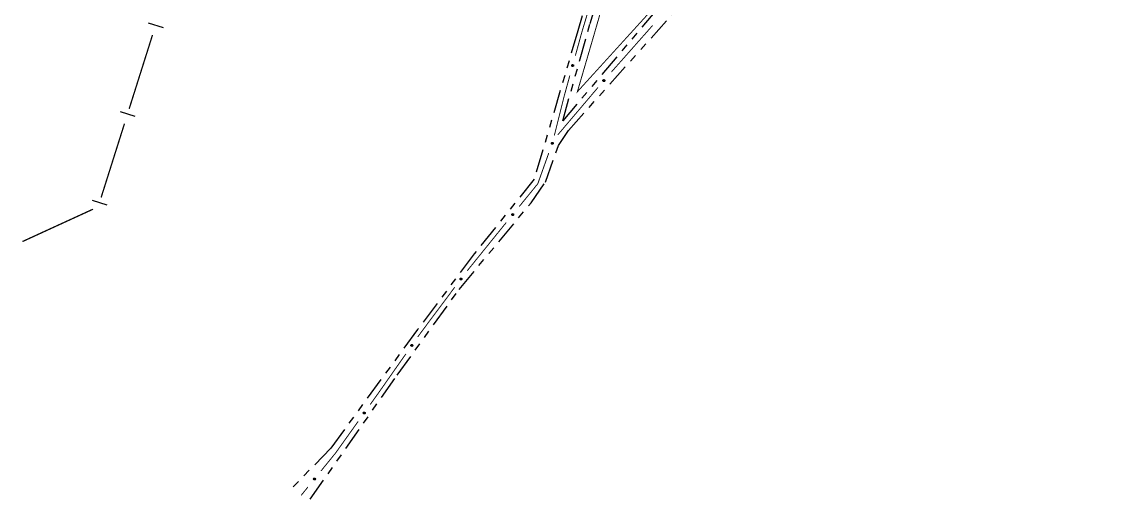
# Model space of a CAD drawing. Extents: x 208948 to 212966, y 4875285 to 4878160.
# Drawn here: x 209689.5 to 209901, y 4876550.8 to 4876643.2 of the extents above; entities that cross this region are included whole.
import ezdxf

# ---------------------------------------------------------------- set-up
doc = ezdxf.new("R2010")
doc.units = 0
doc.header["$LTSCALE"] = 1.5
doc.header["$MEASUREMENT"] = 0
doc.linetypes.add('TRACO_12', pattern=[2.5, 2, -0.5])
doc.linetypes.add('TRACO_25', pattern=[8, 3, -1, 1, -1, 1, -1])
for name, color, linetype in [('LM-LIM-SETORES-BAIRROS', 7, 'CONTINUOUS'), ('RU-QUADRA', 210, 'CONTINUOUS'), ('SV-EIXO-RUA-N-PAV', 6, 'CONTINUOUS'), ('SV-RUA-NAO-PAV', 7, 'CONTINUOUS')]:
    doc.layers.add(name, color=color, linetype=linetype)

msp = doc.modelspace()

# ---------------------------------------------------------------- linework, layer by layer
at = {"layer": 'LM-LIM-SETORES-BAIRROS'}
for points in [[(209713.959649, 4876642.999036), (209716.820363, 4876642.095534)], [(209708.538639, 4876625.834751), (209711.399353, 4876624.93125)], [(209703.11763, 4876608.670467), (209705.978344, 4876607.766966)]]:
    msp.add_lwpolyline(points, dxfattribs=at)
at = {"layer": 'LM-LIM-SETORES-BAIRROS', "const_width": 0.25}
for points in [[(209714.787671, 4876640.640142), (209710.270163, 4876626.336572)], [(209709.366662, 4876623.475858), (209704.849154, 4876609.172288)], [(209703.275615, 4876606.902958), (209689.64401, 4876600.643617)]]:
    msp.add_lwpolyline(points, dxfattribs=at)
at = {"layer": 'RU-QUADRA', "linetype": 'TRACO_12', "const_width": 0.18, "flags": 128}
msp.add_lwpolyline([(209827.550847, 4876732.220419), (209841.672902, 4876723.977615), (209871.174251, 4876716.262336), (209862.811937, 4876706.785047), (209855.564598, 4876698.562106), (209838.630913, 4876678.074437), (209827.702113, 4876663.485762), (209796.968998, 4876629.655409), (209800.090522, 4876640.351576), (209810.119243, 4876675.169704), (209813.419971, 4876689.507026), (209820.974779, 4876713.774641), (209827.290803, 4876732.400479)], close=True, dxfattribs=at)
at = {"layer": 'SV-EIXO-RUA-N-PAV', "const_width": 0.18}
for points in [[(209799.931894, 4876648.170064), (209797.914676, 4876641.467018)], [(209811.511264, 4876642.477089), (209803.564133, 4876633.485809)], [(209797.85966, 4876641.284202), (209796.579784, 4876636.648555)], [(209797.914676, 4876641.467018), (209797.85966, 4876641.284202)], [(209795.515236, 4876632.792815), (209794.450688, 4876628.937074)], [(209800.94316, 4876630.464423), (209793.185885, 4876621.308841)], [(209794.425054, 4876628.844229), (209792.50813, 4876621.176532)], [(209794.450688, 4876628.937074), (209794.425054, 4876628.844229)], [(209791.43192, 4876617.777793), (209789.417447, 4876612.126076)], [(209789.315032, 4876611.838743), (209785.723832, 4876607.418805)], [(209789.417447, 4876612.126076), (209789.315032, 4876611.838743)], [(209782.780904, 4876603.796741), (209775.662673, 4876594.978043)], [(209783.201461, 4876604.314349), (209782.780904, 4876603.796741)], [(209773.24994, 4876591.788135), (209766.670106, 4876582.973047)], [(209766.487471, 4876582.728368), (209766.088963, 4876582.159365)], [(209766.670106, 4876582.973047), (209766.487471, 4876582.728368)], [(209763.79432, 4876578.882993), (209758.631373, 4876571.511156)], [(209758.361697, 4876571.126104), (209756.892653, 4876569.066413)], [(209758.631373, 4876571.511156), (209758.361697, 4876571.126104)], [(209754.569966, 4876565.809862), (209750.505264, 4876560.110898)], [(209750.505264, 4876560.110898), (209750.235924, 4876559.733266)], [(209750.235924, 4876559.733266), (209747.376129, 4876556.212144)], [(209743.593463, 4876551.554737), (209743.534254, 4876551.481836)], [(209744.854352, 4876553.107206), (209743.593463, 4876551.554737)]]:
    msp.add_lwpolyline(points, dxfattribs=at)
at = {"layer": 'SV-EIXO-RUA-N-PAV'}
for points in [[(209796.191859, 4876634.829887), (209796.216592, 4876634.787693), (209796.22922, 4876634.746372), (209796.229833, 4876634.708877), (209796.221736, 4876634.675602), (209796.209617, 4876634.642493), (209796.190035, 4876634.611808), (209796.160756, 4876634.582565), (209796.118604, 4876634.557458), (209796.075424, 4876634.547304), (209796.038696, 4876634.544736), (209796.003513, 4876634.551182), (209795.971546, 4876634.563493), (209795.940345, 4876634.584889), (209795.911001, 4876634.614849), (209795.88678, 4876634.657845), (209795.874677, 4876634.69844), (209795.875037, 4876634.734723), (209795.881741, 4876634.770053), (209795.894518, 4876634.803706), (209795.913914, 4876634.833717), (209795.944133, 4876634.863208), (209795.986888, 4876634.886551), (209796.027238, 4876634.899085), (209796.063517, 4876634.899235), (209796.098151, 4876634.891851), (209796.131506, 4876634.8801), (209796.163171, 4876634.861699), (209796.191859, 4876634.829887)], [(209802.266957, 4876631.856557), (209802.271677, 4876631.807877), (209802.265779, 4876631.765074), (209802.250585, 4876631.730789), (209802.229258, 4876631.703994), (209802.204352, 4876631.679039), (209802.173692, 4876631.659419), (209802.134838, 4876631.645181), (209802.086038, 4876631.640103), (209802.042587, 4876631.649027), (209802.008178, 4876631.662125), (209801.978957, 4876631.682754), (209801.95512, 4876631.707355), (209801.935793, 4876631.739878), (209801.921748, 4876631.779393), (209801.91783, 4876631.828587), (209801.9239, 4876631.87051), (209801.939467, 4876631.903286), (209801.960393, 4876631.932531), (209801.986125, 4876631.957703), (209802.016333, 4876631.97679), (209802.056145, 4876631.990859), (209802.10475, 4876631.994083), (209802.146633, 4876631.988506), (209802.179618, 4876631.973403), (209802.207946, 4876631.952154), (209802.23328, 4876631.927478), (209802.254286, 4876631.897478), (209802.266957, 4876631.856557)], [(209792.255342, 4876619.760079), (209792.276931, 4876619.716194), (209792.286511, 4876619.674061), (209792.284388, 4876619.636621), (209792.273884, 4876619.604026), (209792.259383, 4876619.571889), (209792.237614, 4876619.542714), (209792.20628, 4876619.515685), (209792.162409, 4876619.49372), (209792.118603, 4876619.486742), (209792.081786, 4876619.486861), (209792.047166, 4876619.495856), (209792.016183, 4876619.510467), (209791.986626, 4876619.534081), (209791.959545, 4876619.566102), (209791.938526, 4876619.610751), (209791.929416, 4876619.652121), (209791.932421, 4876619.688281), (209791.941685, 4876619.723028), (209791.956883, 4876619.755659), (209791.978417, 4876619.784174), (209792.010707, 4876619.811383), (209792.05505, 4876619.831545), (209792.096208, 4876619.841101), (209792.1324, 4876619.838605), (209792.166403, 4876619.828714), (209792.198813, 4876619.814561), (209792.229051, 4876619.7939), (209792.255342, 4876619.760079)], [(209784.638685, 4876605.908673), (209784.644407, 4876605.860101), (209784.639392, 4876605.817185), (209784.624906, 4876605.782595), (209784.604136, 4876605.755367), (209784.57975, 4876605.729904), (209784.549499, 4876605.709656), (209784.510947, 4876605.694621), (209784.462262, 4876605.68854), (209784.418637, 4876605.696567), (209784.383965, 4876605.708954), (209784.354326, 4876605.728977), (209784.329987, 4876605.753082), (209784.309994, 4876605.7852), (209784.295139, 4876605.824418), (209784.290209, 4876605.87352), (209784.295414, 4876605.91556), (209784.310303, 4876605.948649), (209784.330622, 4876605.978319), (209784.35583, 4876606.004016), (209784.385639, 4876606.02372), (209784.425153, 4876606.038606), (209784.473681, 4876606.04283), (209784.51567, 4876606.038117), (209784.548959, 4876606.023696), (209784.577719, 4876606.003034), (209784.603555, 4876605.978886), (209784.625175, 4876605.949324), (209784.638685, 4876605.908673)], [(209774.620434, 4876593.440174), (209774.628146, 4876593.391877), (209774.624899, 4876593.348792), (209774.611848, 4876593.313636), (209774.592214, 4876593.285577), (209774.568894, 4876593.259133), (209774.539501, 4876593.23766), (209774.501599, 4876593.221053), (209774.453206, 4876593.212976), (209774.409287, 4876593.219204), (209774.374136, 4876593.230155), (209774.343699, 4876593.248944), (209774.31839, 4876593.272028), (209774.297094, 4876593.303297), (209774.28064, 4876593.341871), (209774.273696, 4876593.39073), (209774.27717, 4876593.432948), (209774.290686, 4876593.466621), (209774.309769, 4876593.497101), (209774.3339, 4876593.523812), (209774.362874, 4876593.544724), (209774.401742, 4876593.561221), (209774.450056, 4876593.567436), (209774.492203, 4876593.564452), (209774.526057, 4876593.551412), (209774.555642, 4876593.53195), (209774.582448, 4876593.508883), (209774.605264, 4876593.480235), (209774.620434, 4876593.440174)], [(209765.114232, 4876580.575717), (209765.123401, 4876580.527676), (209765.121458, 4876580.484512), (209765.109476, 4876580.448978), (209765.090699, 4876580.420338), (209765.06819, 4876580.393201), (209765.03946, 4876580.370849), (209765.002077, 4876580.353104), (209764.95395, 4876580.343567), (209764.909863, 4876580.348464), (209764.874397, 4876580.358347), (209764.843406, 4876580.376207), (209764.81741, 4876580.398515), (209764.795179, 4876580.429126), (209764.777566, 4876580.467185), (209764.769148, 4876580.515811), (209764.771343, 4876580.558115), (209764.783835, 4876580.592181), (209764.801987, 4876580.623224), (209764.825299, 4876580.650653), (209764.853628, 4876580.672432), (209764.89198, 4876580.690097), (209764.940083, 4876580.697769), (209764.982301, 4876580.696062), (209765.016534, 4876580.684051), (209765.046694, 4876580.665492), (209765.074186, 4876580.643247), (209765.097857, 4876580.615302), (209765.114232, 4876580.575717)], [(209755.904362, 4876567.491193), (209755.913119, 4876567.443075), (209755.910805, 4876567.399929), (209755.898518, 4876567.364498), (209755.879496, 4876567.336021), (209755.856755, 4876567.309079), (209755.827834, 4876567.286974), (209755.7903, 4876567.26955), (209755.742093, 4876567.260427), (209755.69805, 4876567.265702), (209755.66267, 4876567.27589), (209755.631833, 4876567.294014), (209755.60603, 4876567.316545), (209755.584062, 4876567.347346), (209755.566777, 4876567.385555), (209755.558776, 4876567.434251), (209755.561334, 4876567.476535), (209755.574119, 4876567.510493), (209755.592537, 4876567.541378), (209755.616083, 4876567.568606), (209755.644598, 4876567.590141), (209755.6831, 4876567.607476), (209755.731268, 4876567.614735), (209755.77347, 4876567.612665), (209755.807598, 4876567.600361), (209755.837597, 4876567.581544), (209755.864897, 4876567.559063), (209755.888328, 4876567.530916), (209755.904362, 4876567.491193)], [(209746.291271, 4876554.701805), (209746.297002, 4876554.653234), (209746.291995, 4876554.610317), (209746.277517, 4876554.575724), (209746.256752, 4876554.548492), (209746.23237, 4876554.523024), (209746.202123, 4876554.502771), (209746.163574, 4876554.487729), (209746.11489, 4876554.481638), (209746.071263, 4876554.489657), (209746.036589, 4876554.502037), (209746.006946, 4876554.522054), (209745.982603, 4876554.546154), (209745.962604, 4876554.578269), (209745.947741, 4876554.617484), (209745.942801, 4876554.666585), (209745.947999, 4876554.708626), (209745.962882, 4876554.741718), (209745.983195, 4876554.771391), (209746.008398, 4876554.797093), (209746.038203, 4876554.816803), (209746.077714, 4876554.831697), (209746.126242, 4876554.83593), (209746.168231, 4876554.831225), (209746.201523, 4876554.816811), (209746.230287, 4876554.796155), (209746.256128, 4876554.772011), (209746.277753, 4876554.742454), (209746.291271, 4876554.701805)]]:
    msp.add_lwpolyline(points, close=True, dxfattribs=at)
for points in [[(209795.894518, 4876634.803706), (209795.874677, 4876634.69844)], [(209795.903674, 4876634.814359), (209795.881965, 4876634.684458)], [(209795.913914, 4876634.833717), (209795.88678, 4876634.657845)], [(209795.929852, 4876634.842521), (209795.900507, 4876634.643949)], [(209795.944133, 4876634.863208), (209795.911001, 4876634.614849)], [(209795.965963, 4876634.870771), (209795.92599, 4876634.602939)], [(209795.986888, 4876634.886551), (209795.940345, 4876634.584889)], [(209796.00552, 4876634.890993), (209795.956193, 4876634.579029)], [(209796.027238, 4876634.899085), (209795.971546, 4876634.563493)], [(209796.043712, 4876634.896019), (209795.987849, 4876634.56038)], [(209796.063517, 4876634.899235), (209796.003513, 4876634.551182)], [(209796.079726, 4876634.893154), (209796.019054, 4876634.550349)], [(209796.098151, 4876634.891851), (209796.038696, 4876634.544736)], [(209796.114877, 4876634.882033), (209796.060103, 4876634.55034)], [(209796.131506, 4876634.8801), (209796.075424, 4876634.547304)], [(209796.145944, 4876634.866378), (209796.098659, 4876634.556682)], [(209796.163171, 4876634.861699), (209796.118604, 4876634.557458)], [(209796.175558, 4876634.845462), (209796.138805, 4876634.57391)], [(209796.191859, 4876634.829887), (209796.160756, 4876634.582565)], [(209796.204397, 4876634.806356), (209796.176957, 4876634.604427)], [(209796.216592, 4876634.787693), (209796.190035, 4876634.611808)], [(209796.223892, 4876634.764169), (209796.201231, 4876634.635946)], [(209796.22922, 4876634.746372), (209796.209617, 4876634.642493)], [(209802.016333, 4876631.97679), (209801.91783, 4876631.828587)], [(209802.056145, 4876631.990859), (209801.921748, 4876631.779393)], [(209801.986125, 4876631.957703), (209801.9239, 4876631.87051)], [(209802.034494, 4876631.978084), (209801.92445, 4876631.810209)], [(209801.998908, 4876631.963524), (209801.924639, 4876631.85476)], [(209802.079132, 4876631.988552), (209801.930348, 4876631.762289)], [(209802.10475, 4876631.994083), (209801.935793, 4876631.739878)], [(209802.123524, 4876631.990286), (209801.947713, 4876631.727903)], [(209802.146633, 4876631.988506), (209801.95512, 4876631.707355)], [(209802.160295, 4876631.978804), (209801.968607, 4876631.697681)], [(209802.179618, 4876631.973403), (209801.978957, 4876631.682754)], [(209802.191774, 4876631.961075), (209801.992711, 4876631.67547)], [(209802.207946, 4876631.952154), (209802.008178, 4876631.662125)], [(209802.219001, 4876631.936218), (209802.029959, 4876631.658218)], [(209802.23328, 4876631.927478), (209802.042587, 4876631.649027)], [(209802.240617, 4876631.90896), (209802.067612, 4876631.647777)], [(209802.254286, 4876631.897478), (209802.086038, 4876631.640103)], [(209802.258706, 4876631.877539), (209802.111281, 4876631.646547)], [(209802.266957, 4876631.856557), (209802.134838, 4876631.645181)], [(209802.26845, 4876631.829936), (209802.158724, 4876631.658215)], [(209802.271677, 4876631.807877), (209802.173692, 4876631.659419)], [(209802.26842, 4876631.783463), (209802.193992, 4876631.676621)], [(209802.265779, 4876631.765074), (209802.204352, 4876631.679039)], [(209791.956883, 4876619.755659), (209791.929416, 4876619.652121)], [(209791.966792, 4876619.765615), (209791.935664, 4876619.637644)], [(209791.978417, 4876619.784174), (209791.938526, 4876619.610751)], [(209791.994954, 4876619.791793), (209791.951203, 4876619.59589)], [(209792.010707, 4876619.811383), (209791.959545, 4876619.566102)], [(209792.03303, 4876619.817333), (209791.973626, 4876619.553131)], [(209792.05505, 4876619.831545), (209791.986626, 4876619.534081)], [(209792.073957, 4876619.834615), (209792.002004, 4876619.527081)], [(209792.096208, 4876619.841101), (209792.016183, 4876619.510467)], [(209792.112414, 4876619.836842), (209792.032216, 4876619.506172)], [(209792.1324, 4876619.838605), (209792.047166, 4876619.495856)], [(209792.148123, 4876619.831357), (209792.062605, 4876619.493892)], [(209792.166403, 4876619.828714), (209792.081786, 4876619.486861)], [(209792.182368, 4876619.817702), (209792.103544, 4876619.490889)], [(209792.198813, 4876619.814561), (209792.118603, 4876619.486742)], [(209792.212211, 4876619.799823), (209792.14246, 4876619.494401)], [(209792.229051, 4876619.7939), (209792.162409, 4876619.49372)], [(209792.24022, 4876619.776801), (209792.183756, 4876619.508654)], [(209792.255342, 4876619.760079), (209792.20628, 4876619.515685)], [(209792.26613, 4876619.735697), (209792.224033, 4876619.536307)], [(209792.276931, 4876619.716194), (209792.237614, 4876619.542714)], [(209792.282496, 4876619.6922), (209792.250541, 4876619.565971)], [(209792.286511, 4876619.674061), (209792.259383, 4876619.571889)], [(209784.385639, 4876606.02372), (209784.290209, 4876605.87352)], [(209784.425153, 4876606.038606), (209784.295139, 4876605.824418)], [(209784.35583, 4876606.004016), (209784.295414, 4876605.91556)], [(209784.368491, 4876606.010099), (209784.296477, 4876605.899828)], [(209784.40377, 4876606.025388), (209784.297205, 4876605.855282)], [(209784.448183, 4876606.036773), (209784.304089, 4876605.807494)], [(209784.473681, 4876606.04283), (209784.309994, 4876605.7852)], [(209784.492529, 4876606.03942), (209784.322159, 4876605.773473)], [(209784.51567, 4876606.038117), (209784.329987, 4876605.753082)], [(209784.529529, 4876606.028698), (209784.34367, 4876605.743688)], [(209784.548959, 4876606.023696), (209784.354326, 4876605.728977)], [(209784.561366, 4876606.011621), (209784.368226, 4876605.721978)], [(209784.577719, 4876606.003034), (209784.383965, 4876605.708954)], [(209784.589099, 4876605.98733), (209784.405822, 4876605.705497)], [(209784.603555, 4876605.978886), (209784.418637, 4876605.696567)], [(209784.611273, 4876605.960523), (209784.443682, 4876605.695833)], [(209784.625175, 4876605.949324), (209784.462262, 4876605.68854)], [(209784.630004, 4876605.92948), (209784.487367, 4876605.695502)], [(209784.638685, 4876605.908673), (209784.510947, 4876605.694621)], [(209784.640727, 4876605.882089), (209784.534559, 4876605.708144)], [(209784.644407, 4876605.860101), (209784.549499, 4876605.709656)], [(209784.641653, 4876605.835624), (209784.569441, 4876605.727273)], [(209784.639392, 4876605.817185), (209784.57975, 4876605.729904)], [(209774.362874, 4876593.544724), (209774.273696, 4876593.39073)], [(209774.3339, 4876593.523812), (209774.27717, 4876593.432948)], [(209774.3463, 4876593.53041), (209774.278879, 4876593.417273)], [(209774.401742, 4876593.561221), (209774.28064, 4876593.341871)], [(209774.380921, 4876593.547136), (209774.281437, 4876593.372795)], [(209774.424828, 4876593.560336), (209774.290278, 4876593.32533)], [(209774.450056, 4876593.567436), (209774.297094, 4876593.303297)], [(209774.469029, 4876593.564804), (209774.309731, 4876593.29208)], [(209774.492203, 4876593.564452), (209774.31839, 4876593.272028)], [(209774.506438, 4876593.555611), (209774.332448, 4876593.263204)], [(209774.526057, 4876593.551412), (209774.343699, 4876593.248944)], [(209774.538949, 4876593.539857), (209774.357875, 4876593.242521)], [(209774.555642, 4876593.53195), (209774.374136, 4876593.230155)], [(209774.567657, 4876593.516726), (209774.396116, 4876593.227599)], [(209774.582448, 4876593.508883), (209774.409287, 4876593.219204)], [(209774.590914, 4876593.490853), (209774.434342, 4876593.2195)], [(209774.605264, 4876593.480235), (209774.453206, 4876593.212976)], [(209774.610905, 4876593.460606), (209774.478003, 4876593.220964)], [(209774.620434, 4876593.440174), (209774.501599, 4876593.221053)], [(209774.623566, 4876593.413696), (209774.524636, 4876593.235535)], [(209774.628146, 4876593.391877), (209774.539501, 4876593.23766)], [(209774.626401, 4876593.367308), (209774.558703, 4876593.256081)], [(209774.624899, 4876593.348792), (209774.568894, 4876593.259133)], [(209764.853628, 4876580.672432), (209764.769148, 4876580.515811)], [(209764.825299, 4876580.650653), (209764.771343, 4876580.558115)], [(209764.837494, 4876580.657623), (209764.773525, 4876580.542499)], [(209764.871594, 4876580.675389), (209764.777427, 4876580.498119)], [(209764.89198, 4876580.690097), (209764.777566, 4876580.467185)], [(209764.915082, 4876580.68991), (209764.7877, 4876580.450943)], [(209764.940083, 4876580.697769), (209764.795179, 4876580.429126)], [(209764.959127, 4876580.695713), (209764.808149, 4876580.418296)], [(209764.982301, 4876580.696062), (209764.81741, 4876580.398515)], [(209764.996797, 4876580.687655), (209764.831729, 4876580.39012)], [(209765.016534, 4876580.684051), (209764.843406, 4876580.376207)], [(209765.02977, 4876580.672891), (209764.85777, 4876580.370216)], [(209765.046694, 4876580.665492), (209764.874397, 4876580.358347)], [(209765.059165, 4876580.650639), (209764.896445, 4876580.356457)], [(209765.074186, 4876580.643247), (209764.909863, 4876580.348464)], [(209765.083192, 4876580.625481), (209764.934897, 4876580.349517)], [(209765.097857, 4876580.615302), (209764.95395, 4876580.343567)], [(209765.104089, 4876580.595853), (209764.978495, 4876580.352301)], [(209765.114232, 4876580.575717), (209765.002077, 4876580.353104)], [(209765.118163, 4876580.549346), (209765.024666, 4876580.368275)], [(209765.123401, 4876580.527676), (209765.03946, 4876580.370849)], [(209765.1224, 4876580.503066), (209765.058095, 4876580.389842)], [(209765.121458, 4876580.484512), (209765.06819, 4876580.393201)], [(209755.644598, 4876567.590141), (209755.558776, 4876567.434251)], [(209755.616083, 4876567.568606), (209755.561334, 4876567.476535)], [(209755.628338, 4876567.575471), (209755.563383, 4876567.460901)], [(209755.6831, 4876567.607476), (209755.566777, 4876567.385555)], [(209755.662588, 4876567.592944), (209755.566903, 4876567.416489)], [(209755.7062, 4876567.607091), (209755.576771, 4876567.369226)], [(209755.731268, 4876567.614735), (209755.584062, 4876567.347346)], [(209755.750293, 4876567.612515), (209755.596939, 4876567.336405)], [(209755.77347, 4876567.612665), (209755.60603, 4876567.316545)], [(209755.787892, 4876567.604134), (209755.620276, 4876567.308028)], [(209755.807598, 4876567.600361), (209755.631833, 4876567.294014)], [(209755.820738, 4876567.589088), (209755.646145, 4876567.287901)], [(209755.837597, 4876567.581544), (209755.66267, 4876567.27589)], [(209755.84994, 4876567.566584), (209755.6847, 4876567.27381)], [(209755.864897, 4876567.559063), (209755.69805, 4876567.265702)], [(209755.873751, 4876567.541221), (209755.723092, 4876567.26654)], [(209755.888328, 4876567.530916), (209755.742093, 4876567.260427)], [(209755.894393, 4876567.511414), (209755.766712, 4876567.26895)], [(209755.904362, 4876567.491193), (209755.7903, 4876567.26955)], [(209755.908067, 4876567.464789), (209755.813019, 4876567.284527)], [(209755.913119, 4876567.443075), (209755.827834, 4876567.286974)], [(209755.911906, 4876567.418474), (209755.846632, 4876567.305806)], [(209755.910805, 4876567.399929), (209755.856755, 4876567.309079)], [(209746.038203, 4876554.816803), (209745.942801, 4876554.666585)], [(209746.077714, 4876554.831697), (209745.947741, 4876554.617484)], [(209746.008398, 4876554.797093), (209745.947999, 4876554.708626)], [(209746.021058, 4876554.803179), (209745.949065, 4876554.692894)], [(209746.056334, 4876554.818475), (209745.949802, 4876554.648349)], [(209746.100744, 4876554.829868), (209745.956695, 4876554.600562)], [(209746.126242, 4876554.83593), (209745.962604, 4876554.578269)], [(209746.145091, 4876554.832524), (209745.974771, 4876554.566544)], [(209746.168231, 4876554.831225), (209745.982603, 4876554.546154)], [(209746.182092, 4876554.821809), (209745.996288, 4876554.536763)], [(209746.201523, 4876554.816811), (209746.006946, 4876554.522054)], [(209746.213932, 4876554.804738), (209746.020848, 4876554.515058)], [(209746.230287, 4876554.796155), (209746.036589, 4876554.502037)], [(209746.24167, 4876554.780452), (209746.058447, 4876554.498584)], [(209746.256128, 4876554.772011), (209746.071263, 4876554.489657)], [(209746.263849, 4876554.75365), (209746.096309, 4876554.488928)], [(209746.277753, 4876554.742454), (209746.11489, 4876554.481638)], [(209746.282586, 4876554.722611), (209746.139994, 4876554.488605)], [(209746.291271, 4876554.701805), (209746.163574, 4876554.487729)], [(209746.293318, 4876554.675221), (209746.187184, 4876554.501256)], [(209746.297002, 4876554.653234), (209746.202123, 4876554.502771)], [(209746.294253, 4876554.628757), (209746.222062, 4876554.520391)], [(209746.291995, 4876554.610317), (209746.23237, 4876554.523024)]]:
    msp.add_lwpolyline(points, dxfattribs=at)
at = {"layer": 'SV-RUA-NAO-PAV', "linetype": 'TRACO_25'}
for points in [[(209830.296217, 4876755.642963, 12.71713), (209824.725993, 4876736.72908, 12.71713), (209812.914372, 4876697.596796, 12.867282), (209807.858382, 4876678.910923, 13.017433), (209797.046418, 4876641.419147, 13.146134), (209788.632561, 4876612.750144, 13.189034), (209777.01554, 4876598.245685, 13.189034), (209766.058561, 4876583.601173, 13.146134), (209749.283302, 4876560.654097, 12.910182), (209742.011168, 4876553.130029, 12.974532)], [(209745.294041, 4876550.751817, 12.995983), (209762.100432, 4876574.758413, 13.017433), (209774.096994, 4876591.383542, 13.017433), (209788.033564, 4876608.128683, 13.017433), (209790.792726, 4876612.169932, 13.017433), (209793.291225, 4876619.212137, 13.017433), (209795.250618, 4876622.13304, 13.017433), (209833.92177, 4876665.546337, 13.017433), (209862.994755, 4876699.836858, 12.867282), (209875.911975, 4876713.541046, 12.867282), (209882.370284, 4876721.763575, 12.867282), (209892.106837, 4876738.248689, 12.867282), (209900.984172, 4876755.640838, 12.888732)]]:
    msp.add_polyline3d(points, dxfattribs=at)
msp.add_polyline3d([(209826.886474, 4876734.70841, 12.781481), (209841.008529, 4876726.465607, 12.910182), (209874.711093, 4876717.462308, 12.995983), (209861.594002, 4876703.157932, 13.017433), (209846.957574, 4876685.712577, 13.038883), (209832.104883, 4876667.394729, 13.017433), (209812.305768, 4876645.600278, 13.060333), (209794.13019, 4876623.993646, 13.038883), (209799.426148, 4876642.839567, 13.060333), (209806.920881, 4876667.447291, 13.081783), (209812.755598, 4876691.995018, 13.124684), (209820.310406, 4876716.262633, 12.802931), (209826.62643, 4876734.888471, 12.888732)], close=True, dxfattribs=at)

doc.saveas('drawing.dxf')
